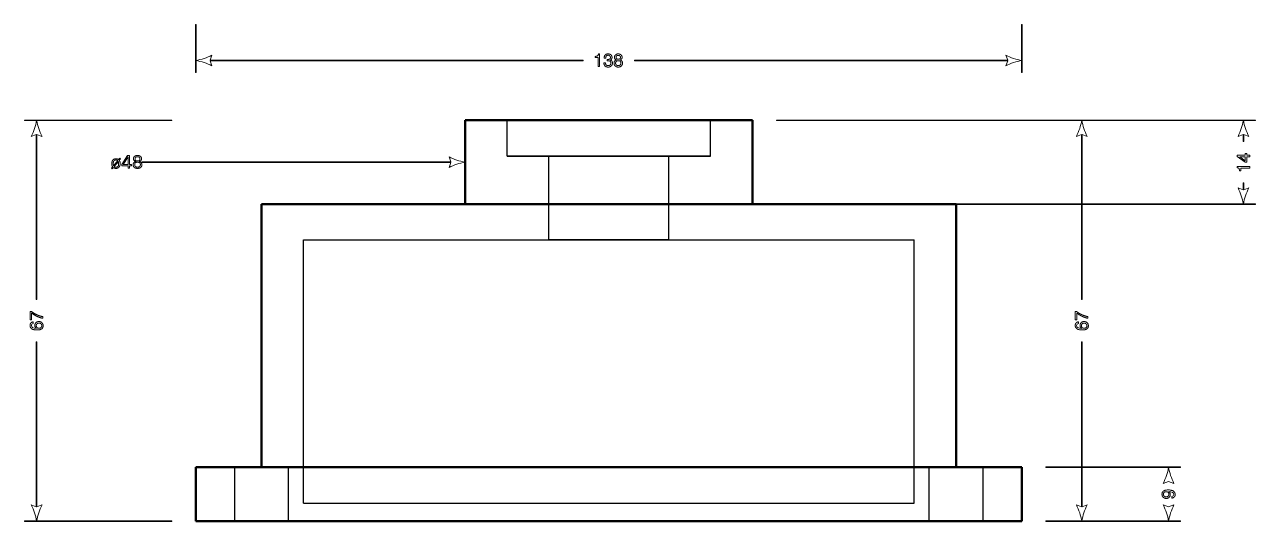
# Model space of a CAD drawing. Header units: millimetres. Extents: x 41 to 831, y 11 to 584.
# Drawn here: x 40.9 to 246.5, y 205.4 to 288.5 of the extents above; entities that cross this region are included whole.
import ezdxf

# ---------------------------------------------------------------- set-up
doc = ezdxf.new("R2010")
doc.units = ezdxf.units.MM
for name, color, linetype, lineweight in [('dims', 7, 'Continuous', 5), ('hidden', 7, 'Continuous', 25), ('part', 7, 'Continuous', 50)]:
    doc.layers.add(name, color=color, linetype=linetype, lineweight=lineweight)

msp = doc.modelspace()

# ---------------------------------------------------------------- linework, layer by layer
at = {"layer": 'dims'}
for p, q in [((69.55, 288.5), (69.45, 288.5)), ((69.45, 288.5), (69.45, 280.5)), ((69.55, 280.5), (69.55, 288.5)), ((207.55, 288.5), (207.45, 288.5)), ((207.45, 288.5), (207.45, 280.5)), ((207.55, 280.5), (207.55, 288.5)), ((71.88, 282.55), (72.2, 283.4)), ((134.22, 282.55), (71.88, 282.55)), ((72.2, 281.6), (71.88, 282.45)), ((71.88, 282.45), (134.22, 282.45)), ((134.22, 282.45), (134.22, 282.55)), ((136.22, 283.18), (136.22, 282.99)), ((136.22, 282.99), (136.69, 282.99)), ((136.69, 282.99), (136.69, 281.47)), ((136.95, 283.6), (136.78, 283.6)), ((136.95, 281.47), (136.95, 283.6)), ((137.94, 282.09), (137.67, 282.09)), ((137.72, 282.91), (137.98, 282.91)), ((138.24, 282.67), (138.24, 282.45)), ((138.24, 282.45), (138.27, 282.45)), ((138.27, 282.45), (138.38, 282.45)), ((205.12, 282.55), (142.78, 282.55)), ((142.78, 282.55), (142.78, 282.45)), ((142.78, 282.45), (205.12, 282.45)), ((204.8, 283.4), (205.12, 282.55)), ((205.12, 282.45), (204.8, 281.6)), ((69.45, 280.5), (69.55, 280.5)), ((136.69, 281.47), (136.95, 281.47)), ((207.45, 280.5), (207.55, 280.5)), ((65.5, 272.55), (40.91, 272.55)), ((40.91, 272.55), (40.91, 272.45)), ((40.91, 272.45), (65.5, 272.45)), ((65.5, 272.45), (65.5, 272.55)), ((246.5, 272.55), (166.5, 272.55)), ((166.5, 272.55), (166.5, 272.45)), ((166.5, 272.45), (246.5, 272.45)), ((219.5, 272.55), (211.5, 272.55)), ((211.5, 272.55), (211.5, 272.45)), ((211.5, 272.45), (219.5, 272.45)), ((219.5, 272.45), (219.5, 272.55)), ((246.5, 272.45), (246.5, 272.55)), ((42.01, 269.8), (42.86, 270.12)), ((42.86, 270.12), (42.86, 242.55)), ((42.96, 242.55), (42.96, 270.12)), ((42.96, 270.12), (43.81, 269.8)), ((216.6, 269.8), (217.45, 270.12)), ((217.45, 270.12), (217.45, 242.55)), ((217.55, 242.55), (217.55, 270.12)), ((217.55, 270.12), (218.4, 269.8)), ((243.6, 269.8), (244.45, 270.12)), ((244.45, 270.12), (244.45, 268.96)), ((244.55, 268.96), (244.55, 270.12)), ((244.55, 270.12), (245.4, 269.8)), ((244.45, 268.96), (244.55, 268.96)), ((55.72, 265.16), (55.72, 265.38)), ((56.47, 265.77), (55.76, 264.91)), ((55.86, 264.77), (56.57, 265.63)), ((56.79, 266.16), (56.6, 265.93)), ((56.61, 265.38), (56.61, 265.16)), ((56.72, 265.81), (56.92, 266.06)), ((56.92, 266.06), (56.79, 266.16)), ((58.07, 266.59), (57.17, 265.13)), ((57.39, 265.11), (58.19, 266.39)), ((58.44, 266.59), (58.07, 266.59)), ((58.19, 266.39), (58.2, 266.39)), ((58.2, 266.39), (58.2, 265.11)), ((58.44, 265.11), (58.44, 266.59)), ((59.35, 266.03), (59.35, 266.08)), ((59.46, 265.61), (59.46, 265.58)), ((60.07, 265.58), (60.07, 265.61)), ((60.18, 266.08), (60.18, 266.03)), ((62.5, 265.55), (60.5, 265.55)), ((60.5, 265.55), (60.5, 265.45)), ((60.5, 265.45), (62.5, 265.45)), ((112.12, 265.55), (62.5, 265.55)), ((62.5, 265.55), (62.5, 265.45)), ((62.5, 265.45), (62.5, 265.55)), ((62.5, 265.45), (112.12, 265.45)), ((111.8, 266.4), (112.12, 265.55)), ((112.12, 265.45), (111.8, 264.6)), ((243.44, 266.65), (243.44, 266.45)), ((244.82, 266.65), (243.44, 266.65)), ((243.44, 266.45), (244.77, 265.49)), ((243.89, 266.38), (244.82, 266.38)), ((244.82, 265.72), (243.89, 266.38)), ((244.77, 265.49), (245.05, 265.49)), ((244.82, 266.96), (244.82, 266.65)), ((245.05, 266.96), (244.82, 266.96)), ((244.82, 266.38), (244.82, 265.72)), ((245.05, 266.65), (245.05, 266.96)), ((245.56, 266.65), (245.05, 266.65)), ((245.05, 266.38), (245.56, 266.38)), ((245.05, 265.49), (245.05, 266.38)), ((245.56, 266.38), (245.56, 266.65)), ((55.61, 264.73), (55.41, 264.48)), ((55.41, 264.48), (55.54, 264.38)), ((55.54, 264.38), (55.73, 264.61)), ((57.17, 265.13), (57.17, 264.91)), ((57.17, 264.91), (58.2, 264.91)), ((58.2, 265.11), (57.39, 265.11)), ((58.2, 264.91), (58.2, 264.5)), ((58.2, 264.5), (58.44, 264.5)), ((58.75, 265.11), (58.44, 265.11)), ((58.44, 264.91), (58.75, 264.91)), ((58.44, 264.5), (58.44, 264.91)), ((58.75, 264.91), (58.75, 265.11)), ((59.29, 265.05), (59.29, 265.12)), ((60.24, 265.12), (60.24, 265.05)), ((243.44, 264.77), (243.44, 264.6)), ((245.56, 264.77), (243.44, 264.77)), ((243.86, 264.04), (244.05, 264.04)), ((244.05, 264.51), (245.56, 264.51)), ((244.05, 264.04), (244.05, 264.51)), ((245.56, 264.51), (245.56, 264.77)), ((244.45, 260.88), (243.6, 261.2)), ((244.55, 262.04), (244.45, 262.04)), ((244.45, 262.04), (244.45, 260.88)), ((244.55, 260.88), (244.55, 262.04)), ((245.4, 261.2), (244.55, 260.88)), ((246.5, 258.55), (166.5, 258.55)), ((166.5, 258.55), (166.5, 258.45)), ((166.5, 258.45), (246.5, 258.45)), ((246.5, 258.45), (246.5, 258.55)), ((41.81, 240.55), (41.81, 239.13)), ((42.03, 240.55), (41.81, 240.55)), ((42.86, 242.55), (42.96, 242.55)), ((216.4, 240.55), (216.4, 239.13)), ((216.62, 240.55), (216.4, 240.55)), ((217.45, 242.55), (217.55, 242.55)), ((41.81, 239.13), (42.07, 239.13)), ((42.07, 239.13), (42.07, 240.28)), ((42.36, 238.55), (42.36, 238.82)), ((43.93, 239.4), (43.93, 239.69)), ((216.4, 239.13), (216.66, 239.13)), ((216.66, 239.13), (216.66, 240.28)), ((216.96, 238.55), (216.96, 238.82)), ((218.53, 239.4), (218.53, 239.69)), ((42.96, 235.45), (42.86, 235.45)), ((42.86, 235.45), (42.86, 207.88)), ((42.96, 207.88), (42.96, 235.45)), ((217.55, 235.45), (217.45, 235.45)), ((217.45, 235.45), (217.45, 207.88)), ((217.55, 207.88), (217.55, 235.45)), ((234, 214.55), (211.5, 214.55)), ((211.5, 214.55), (211.5, 214.45)), ((211.5, 214.45), (234, 214.45)), ((234, 214.45), (234, 214.55)), ((231.1, 211.8), (232, 212.14)), ((232, 212.14), (232.9, 211.8)), ((42.86, 207.88), (42.01, 208.2)), ((43.81, 208.2), (42.96, 207.88)), ((217.45, 207.88), (216.6, 208.2)), ((218.4, 208.2), (217.55, 207.88)), ((232, 207.86), (231.1, 208.2)), ((232.9, 208.2), (232, 207.86)), ((232.54, 209.6), (232.54, 209.34)), ((65.5, 205.55), (40.91, 205.55)), ((40.91, 205.55), (40.91, 205.45)), ((40.91, 205.45), (65.5, 205.45)), ((65.5, 205.45), (65.5, 205.55)), ((219.5, 205.55), (211.5, 205.55)), ((211.5, 205.55), (211.5, 205.45)), ((234, 205.55), (211.5, 205.55)), ((211.5, 205.55), (211.5, 205.45)), ((211.5, 205.45), (219.5, 205.45)), ((211.5, 205.45), (234, 205.45)), ((219.5, 205.45), (219.5, 205.55)), ((234, 205.45), (234, 205.55))]:
    msp.add_line(p, q, dxfattribs=at)
for centre, start, end in [((68, 291.5), -80.5377, -62.5924), ((68, 273.5), 62.5924, 80.5377), ((209, 291.5), -117.4076, -99.4623), ((209, 273.5), 99.4623, 117.4076), ((33.91, 274), -27.4076, -9.4623), ((51.91, 274), -170.5377, -152.5924), ((208.5, 274), -27.4076, -9.4623), ((226.5, 274), -170.5377, -152.5924), ((235.5, 274), -27.4076, -9.4623), ((253.5, 274), -170.5377, -152.5924), ((116, 274.5), -117.4076, -99.4623), ((116, 256.5), 99.4623, 117.4076), ((235.5, 257), 9.4623, 27.4076), ((253.5, 257), 152.5924, 170.5377), ((223, 216), -27.4076, -9.4623), ((241, 216), -170.5377, -152.5924), ((33.91, 204), 9.4623, 27.4076), ((51.91, 204), 152.5924, 170.5377), ((208.5, 204), 9.4623, 27.4076), ((226.5, 204), 152.5924, 170.5377), ((223, 204), 9.4623, 27.4076), ((241, 204), 152.5924, 170.5377)]:
    msp.add_arc(centre, 9.12, start, end, dxfattribs=at)
for points, degree, knots in [([(136.78, 283.6), (136.71, 283.35), (136.61, 283.28), (136.52, 283.21), (136.22, 283.18)], 2, [0, 0, 0, 1, 1, 2, 2, 2]), ([(137.67, 282.09), (137.72, 281.4), (138.38, 281.4), (138.7, 281.4), (138.9, 281.58), (139.1, 281.76), (139.1, 282.07), (139.1, 282.27), (139.01, 282.39), (138.93, 282.51), (138.74, 282.57)], 2, [0, 0, 0, 1, 1, 1.500007, 1.500007, 2.000015, 2.000015, 2.336635, 2.336635, 2.673256, 2.673256, 2.673256]), ([(138.74, 282.57), (139.03, 282.69), (139.03, 283.01), (139.03, 283.29), (138.86, 283.44), (138.69, 283.6), (138.38, 283.6), (137.73, 283.6), (137.72, 282.91)], 2, [0, 0, 0, 1, 1, 1.842576, 1.842576, 2.685153, 2.685153, 4.495469, 4.495469, 4.495469]), ([(138.38, 282.45), (138.83, 282.45), (138.83, 282.06), (138.83, 281.86), (138.71, 281.75), (138.59, 281.64), (138.38, 281.64), (138.17, 281.64), (138.06, 281.75), (137.95, 281.86), (137.94, 282.09)], 2, [0, 0, 0, 1, 1, 1.519367, 1.519367, 2.038734, 2.038734, 2.580692, 2.580692, 3.12265, 3.12265, 3.12265]), ([(137.98, 282.91), (137.99, 283.12), (138.07, 283.24), (138.16, 283.37), (138.39, 283.37), (138.56, 283.37), (138.66, 283.27), (138.76, 283.17), (138.76, 283), (138.76, 282.81), (138.64, 282.74), (138.53, 282.68), (138.24, 282.67)], 2, [0, 0, 0, 1, 1, 2, 2, 2.763182, 2.763182, 3.526363, 3.526363, 4.412209, 4.412209, 5.298055, 5.298055, 5.298055]), ([(139.72, 282.59), (139.36, 282.42), (139.36, 282.06), (139.36, 281.77), (139.56, 281.59), (139.76, 281.4), (140.07, 281.4), (140.39, 281.4), (140.58, 281.58), (140.78, 281.77), (140.78, 282.06), (140.78, 282.42), (140.42, 282.59)], 2, [0, 0, 0, 1, 1, 1.822014, 1.822014, 2.644028, 2.644028, 3.466041, 3.466041, 4.288055, 4.288055, 5.296524, 5.296524, 5.296524]), ([(140.42, 282.59), (140.58, 282.69), (140.65, 282.78), (140.71, 282.88), (140.71, 283.03), (140.71, 283.28), (140.53, 283.44), (140.35, 283.6), (140.07, 283.6), (139.79, 283.6), (139.61, 283.44), (139.43, 283.28), (139.43, 283.03), (139.43, 282.88), (139.49, 282.79), (139.56, 282.69), (139.72, 282.59)], 2, [0, 0, 0, 1, 1, 2, 2, 3.660026, 3.660026, 5.320052, 5.320052, 6.980078, 6.980078, 8.640104, 8.640104, 9.620117, 9.620117, 10.60013, 10.60013, 10.60013]), ([(140.39, 282.36), (140.51, 282.24), (140.51, 282.06), (140.51, 281.87), (140.39, 281.75), (140.27, 281.64), (140.06, 281.64), (139.87, 281.64), (139.75, 281.75), (139.63, 281.87), (139.63, 282.06), (139.63, 282.24), (139.75, 282.36), (139.87, 282.47), (140.07, 282.47), (140.27, 282.47), (140.39, 282.36)], 2, [0, 0, 0, 1, 1, 2.016171, 2.016171, 3.032343, 3.032343, 4.0182, 4.0182, 5.004057, 5.004057, 5.989914, 5.989914, 6.975771, 6.975771, 7.961628, 7.961628, 7.961628]), ([(140.34, 283.27), (140.44, 283.18), (140.44, 283.03), (140.44, 282.88), (140.34, 282.78), (140.24, 282.7), (140.07, 282.7), (139.9, 282.7), (139.8, 282.79), (139.7, 282.88), (139.7, 283.03), (139.7, 283.18), (139.8, 283.27), (139.9, 283.36), (140.07, 283.36), (140.24, 283.36), (140.34, 283.27)], 2, [0, 0, 0, 1, 1, 1.961563, 1.961563, 2.923125, 2.923125, 3.902159, 3.902159, 4.881193, 4.881193, 5.879795, 5.879795, 6.878397, 6.878397, 7.876999, 7.876999, 7.876999]), ([(243.44, 264.6), (243.68, 264.53), (243.75, 264.44), (243.82, 264.35), (243.86, 264.04)], 2, [0, 0, 0, 1, 1, 2, 2, 2]), ([(43.93, 239.69), (43.42, 239.77), (42.97, 239.98), (42.51, 240.19), (42.03, 240.55)], 2, [0, 0, 0, 1, 1, 2, 2, 2]), ([(218.53, 239.69), (218.02, 239.77), (217.56, 239.98), (217.1, 240.19), (216.62, 240.55)], 2, [0, 0, 0, 1, 1, 2, 2, 2]), ([(42.36, 238.82), (42.1, 238.78), (41.95, 238.62), (41.81, 238.46), (41.81, 238.21), (41.81, 238.11), (41.83, 238.01), (41.86, 237.92), (41.93, 237.81), (42.01, 237.71), (42.13, 237.63), (42.25, 237.55), (42.47, 237.5), (42.68, 237.45), (42.97, 237.45), (44, 237.45), (44, 238.16), (44, 238.47), (43.8, 238.66), (43.6, 238.86), (43.29, 238.86), (42.99, 238.86), (42.8, 238.68), (42.61, 238.49), (42.61, 238.21), (42.61, 237.89), (42.85, 237.72)], 2, [0, 0, 0, 1, 1, 2, 2, 2.432085, 2.432085, 2.86417, 2.86417, 3.296255, 3.296255, 3.728339, 3.728339, 4.160424, 4.160424, 5.75092, 5.75092, 6.42588, 6.42588, 7.10084, 7.10084, 7.74335, 7.74335, 8.385859, 8.385859, 9.096002, 9.096002, 9.096002]), ([(42.85, 237.72), (42.33, 237.72), (42.04, 237.89), (42.04, 238.19), (42.04, 238.38), (42.16, 238.51), (42.36, 238.55)], 3, [0, 0, 0, 0, 2, 2, 2, 3.21052, 3.21052, 3.21052, 3.21052]), ([(42.07, 240.28), (42.61, 239.9), (43.01, 239.71), (43.41, 239.52), (43.93, 239.4)], 2, [0, 0, 0, 1, 1, 2, 2, 2]), ([(42.85, 238.18), (42.85, 238.37), (42.97, 238.48), (43.09, 238.59), (43.31, 238.59), (43.51, 238.59), (43.64, 238.47), (43.77, 238.35), (43.77, 238.17), (43.77, 237.98), (43.63, 237.86), (43.5, 237.74), (43.29, 237.74), (43.09, 237.74), (42.97, 237.86), (42.85, 237.98), (42.85, 238.18)], 2, [0, 0, 0, 1, 1, 2, 2, 2.943698, 2.943698, 3.887396, 3.887396, 4.846504, 4.846504, 5.805611, 5.805611, 6.736483, 6.736483, 7.667354, 7.667354, 7.667354]), ([(216.96, 238.82), (216.7, 238.78), (216.55, 238.62), (216.4, 238.46), (216.4, 238.21), (216.4, 238.11), (216.43, 238.01), (216.45, 237.92), (216.53, 237.81), (216.6, 237.71), (216.73, 237.63), (216.85, 237.55), (217.06, 237.5), (217.28, 237.45), (217.56, 237.45), (218.6, 237.45), (218.6, 238.16), (218.6, 238.47), (218.4, 238.66), (218.19, 238.86), (217.88, 238.86), (217.58, 238.86), (217.4, 238.68), (217.21, 238.49), (217.21, 238.21), (217.21, 237.89), (217.44, 237.72)], 2, [0, 0, 0, 1, 1, 2, 2, 2.432085, 2.432085, 2.86417, 2.86417, 3.296255, 3.296255, 3.728339, 3.728339, 4.160424, 4.160424, 5.75092, 5.75092, 6.42588, 6.42588, 7.10084, 7.10084, 7.74335, 7.74335, 8.385859, 8.385859, 9.096002, 9.096002, 9.096002]), ([(217.44, 237.72), (216.93, 237.72), (216.63, 237.89), (216.64, 238.19), (216.63, 238.38), (216.75, 238.51), (216.96, 238.55)], 3, [0, 0, 0, 0, 2, 2, 2, 3.21052, 3.21052, 3.21052, 3.21052]), ([(216.66, 240.28), (217.21, 239.9), (217.6, 239.71), (218, 239.52), (218.53, 239.4)], 2, [0, 0, 0, 1, 1, 2, 2, 2]), ([(217.44, 238.18), (217.44, 238.37), (217.56, 238.48), (217.69, 238.59), (217.9, 238.59), (218.1, 238.59), (218.23, 238.47), (218.36, 238.35), (218.36, 238.17), (218.36, 237.98), (218.23, 237.86), (218.09, 237.74), (217.89, 237.74), (217.69, 237.74), (217.56, 237.86), (217.44, 237.98), (217.44, 238.18)], 2, [0, 0, 0, 1, 1, 2, 2, 2.943698, 2.943698, 3.887396, 3.887396, 4.846504, 4.846504, 5.805611, 5.805611, 6.736483, 6.736483, 7.667354, 7.667354, 7.667354]), ([(232.54, 209.34), (232.8, 209.38), (232.95, 209.54), (233.1, 209.7), (233.1, 209.94), (233.1, 210.05), (233.07, 210.14), (233.05, 210.24), (232.97, 210.34), (232.9, 210.45), (232.77, 210.53), (232.65, 210.6), (232.44, 210.66), (232.22, 210.71), (231.94, 210.71), (230.9, 210.71), (230.9, 209.99), (230.9, 209.69), (231.1, 209.49), (231.31, 209.29), (231.62, 209.29), (231.92, 209.29), (232.1, 209.48), (232.29, 209.66), (232.29, 209.95), (232.29, 210.24), (232.06, 210.43)], 2, [0, 0, 0, 1, 1, 2, 2, 2.432102, 2.432102, 2.864204, 2.864204, 3.296307, 3.296307, 3.728409, 3.728409, 4.160511, 4.160511, 5.751001, 5.751001, 6.423127, 6.423127, 7.095252, 7.095252, 7.735064, 7.735064, 8.374876, 8.374876, 9.014689, 9.014689, 9.014689]), ([(231.13, 209.99), (231.13, 210.17), (231.27, 210.3), (231.41, 210.42), (231.61, 210.42), (231.81, 210.42), (231.93, 210.29), (232.06, 210.17), (232.06, 209.98), (232.06, 209.79), (231.94, 209.67), (231.81, 209.56), (231.6, 209.56), (231.4, 209.56), (231.26, 209.68), (231.13, 209.8), (231.13, 209.99)], 2, [0, 0, 0, 1, 1, 2, 2, 2.94202, 2.94202, 3.88404, 3.88404, 4.82606, 4.82606, 5.76808, 5.76808, 6.657063, 6.657063, 7.546046, 7.546046, 7.546046]), ([(232.06, 210.43), (232.57, 210.43), (232.87, 210.26), (232.86, 209.96), (232.87, 209.78), (232.75, 209.64), (232.54, 209.6)], 3, [0, 0, 0, 0, 2, 2, 2, 3.21052, 3.21052, 3.21052, 3.21052])]:
    msp.add_open_spline(points, degree=degree, knots=knots, dxfattribs=at)
for points in [[(55.46, 265.27), (55.46, 265.45), (55.51, 265.6)], [(55.5, 264.97), (55.46, 265.11), (55.46, 265.27)], [(55.51, 265.6), (55.56, 265.75), (55.65, 265.86)], [(55.65, 265.86), (55.74, 265.97), (55.87, 266.02)], [(55.84, 265.75), (55.72, 265.63), (55.72, 265.38)], [(56.16, 265.87), (55.96, 265.87), (55.84, 265.75)], [(55.87, 266.02), (56, 266.08), (56.16, 266.08)], [(56.16, 266.08), (56.3, 266.08), (56.4, 266.04)], [(56.47, 265.77), (56.36, 265.87), (56.16, 265.87)], [(56.4, 266.04), (56.51, 266), (56.6, 265.93)], [(56.61, 265.38), (56.61, 265.53), (56.57, 265.63)], [(56.72, 265.81), (56.79, 265.7), (56.83, 265.57)], [(56.87, 265.27), (56.87, 265.08), (56.82, 264.93)], [(56.83, 265.57), (56.87, 265.43), (56.87, 265.27)], [(59.03, 265.06), (59.03, 265.28), (59.15, 265.41)], [(59.09, 266.1), (59.09, 266.34), (59.27, 266.48)], [(59.19, 265.79), (59.09, 265.92), (59.09, 266.1)], [(59.15, 265.41), (59.26, 265.53), (59.46, 265.58)], [(59.46, 265.61), (59.29, 265.67), (59.19, 265.79)], [(59.27, 266.48), (59.45, 266.62), (59.76, 266.62)], [(59.42, 265.4), (59.29, 265.3), (59.29, 265.12)], [(59.46, 266.33), (59.35, 266.24), (59.35, 266.08)], [(59.35, 266.03), (59.35, 265.87), (59.45, 265.79)], [(59.76, 265.49), (59.54, 265.49), (59.42, 265.4)], [(59.45, 265.79), (59.56, 265.7), (59.76, 265.7)], [(59.76, 266.41), (59.57, 266.41), (59.46, 266.33)], [(59.76, 266.62), (60.08, 266.62), (60.26, 266.48)], [(60.07, 266.33), (59.96, 266.41), (59.76, 266.41)], [(59.76, 265.7), (59.97, 265.7), (60.08, 265.79)], [(60.11, 265.4), (59.99, 265.49), (59.76, 265.49)], [(60.18, 266.08), (60.18, 266.24), (60.07, 266.33)], [(60.34, 265.79), (60.24, 265.67), (60.07, 265.61)], [(60.07, 265.58), (60.27, 265.53), (60.38, 265.41)], [(60.08, 265.79), (60.18, 265.87), (60.18, 266.03)], [(60.24, 265.12), (60.24, 265.3), (60.11, 265.4)], [(60.26, 266.48), (60.44, 266.34), (60.44, 266.1)], [(60.44, 266.1), (60.44, 265.92), (60.34, 265.79)], [(60.38, 265.41), (60.5, 265.28), (60.5, 265.06)], [(55.61, 264.73), (55.54, 264.83), (55.5, 264.97)], [(55.72, 265.16), (55.72, 265.01), (55.76, 264.91)], [(55.92, 264.5), (55.82, 264.54), (55.73, 264.61)], [(55.86, 264.77), (55.97, 264.67), (56.16, 264.67)], [(56.16, 264.46), (56.03, 264.46), (55.92, 264.5)], [(56.16, 264.67), (56.37, 264.67), (56.49, 264.79)], [(56.46, 264.52), (56.33, 264.46), (56.16, 264.46)], [(56.68, 264.68), (56.59, 264.57), (56.46, 264.52)], [(56.49, 264.79), (56.61, 264.91), (56.61, 265.16)], [(56.82, 264.93), (56.77, 264.79), (56.68, 264.68)], [(59.08, 264.83), (59.03, 264.94), (59.03, 265.06)], [(59.21, 264.63), (59.12, 264.71), (59.08, 264.83)], [(59.44, 264.51), (59.31, 264.55), (59.21, 264.63)], [(59.29, 265.05), (59.29, 264.87), (59.42, 264.77)], [(59.42, 264.77), (59.54, 264.67), (59.76, 264.67)], [(59.76, 264.46), (59.58, 264.46), (59.44, 264.51)], [(59.76, 264.67), (59.99, 264.67), (60.11, 264.77)], [(60.08, 264.51), (59.95, 264.46), (59.76, 264.46)], [(60.31, 264.63), (60.22, 264.55), (60.08, 264.51)], [(60.11, 264.77), (60.24, 264.87), (60.24, 265.05)], [(60.45, 264.83), (60.41, 264.71), (60.31, 264.63)], [(60.5, 265.06), (60.5, 264.94), (60.45, 264.83)]]:
    msp.add_open_spline(points, degree=2, dxfattribs=at)
at = {"layer": 'hidden'}
for p, q in [((121.5, 266.5), (121.5, 272.5)), ((155.5, 266.5), (155.5, 272.5)), ((128.5, 252.5), (128.5, 266.5)), ((148.5, 252.5), (148.5, 266.5)), ((80.5, 258.5), (196.5, 258.5)), ((80.5, 214.5), (80.5, 258.5)), ((196.5, 214.5), (196.5, 258.5)), ((87.5, 252.5), (189.5, 252.5)), ((87.5, 252.5), (189.5, 252.5)), ((87.5, 208.5), (87.5, 252.5)), ((87.5, 208.5), (87.5, 252.5)), ((189.5, 208.5), (189.5, 252.5)), ((189.5, 208.5), (189.5, 252.5)), ((69.5, 205.5), (69.5, 214.5)), ((69.5, 214.5), (207.5, 214.5)), ((76, 205.5), (76, 214.5)), ((76, 205.5), (76, 214.5)), ((80.5, 214.5), (85, 214.5)), ((80.5, 214.5), (85, 214.5)), ((85, 214.5), (192, 214.5)), ((85, 214.5), (192, 214.5)), ((85, 205.5), (85, 214.5)), ((85, 205.5), (85, 214.5)), ((192, 214.5), (196.5, 214.5)), ((192, 214.5), (196.5, 214.5)), ((192, 205.5), (192, 214.5)), ((192, 205.5), (192, 214.5)), ((201, 205.5), (201, 214.5)), ((201, 205.5), (201, 214.5)), ((207.5, 205.5), (207.5, 214.5)), ((87.5, 208.5), (189.5, 208.5)), ((87.5, 208.5), (189.5, 208.5)), ((69.5, 205.5), (207.5, 205.5))]:
    msp.add_line(p, q, dxfattribs=at)
for points in [[(162.5, 272.5), (161.9, 272.5), (160.12, 272.5), (157.26, 272.5), (153.46, 272.5), (148.91, 272.5), (143.84, 272.5), (138.5, 272.5), (133.16, 272.5), (128.09, 272.5), (123.54, 272.5), (119.74, 272.5), (116.88, 272.5), (115.1, 272.5), (114.5, 272.5)], [(155.5, 272.5), (155.07, 272.5), (153.82, 272.5), (151.79, 272.5), (149.1, 272.5), (145.88, 272.5), (142.28, 272.5), (138.5, 272.5), (134.72, 272.5), (131.12, 272.5), (127.9, 272.5), (125.21, 272.5), (123.18, 272.5), (121.93, 272.5), (121.5, 272.5)], [(121.5, 272.5), (121.93, 272.5), (123.18, 272.5), (125.21, 272.5), (127.9, 272.5), (131.12, 272.5), (134.72, 272.5), (138.5, 272.5), (142.28, 272.5), (145.88, 272.5), (149.1, 272.5), (151.79, 272.5), (153.82, 272.5), (155.07, 272.5), (155.5, 272.5)], [(155.5, 266.5), (155.07, 266.5), (153.82, 266.5), (151.79, 266.5), (149.1, 266.5), (145.88, 266.5), (142.28, 266.5), (138.5, 266.5), (134.72, 266.5), (131.12, 266.5), (127.9, 266.5), (125.21, 266.5), (123.18, 266.5), (121.93, 266.5), (121.5, 266.5)], [(121.5, 266.5), (121.93, 266.5), (123.18, 266.5), (125.21, 266.5), (127.9, 266.5), (131.12, 266.5), (134.72, 266.5), (138.5, 266.5), (142.28, 266.5), (145.88, 266.5), (149.1, 266.5), (151.79, 266.5), (153.82, 266.5), (155.07, 266.5), (155.5, 266.5)], [(148.5, 266.5), (148.25, 266.5), (147.51, 266.5), (146.32, 266.5), (144.73, 266.5), (142.84, 266.5), (140.73, 266.5), (138.5, 266.5), (136.27, 266.5), (134.16, 266.5), (132.27, 266.5), (130.68, 266.5), (129.49, 266.5), (128.75, 266.5), (128.5, 266.5)], [(128.5, 266.5), (128.75, 266.5), (129.49, 266.5), (130.68, 266.5), (132.27, 266.5), (134.16, 266.5), (136.27, 266.5), (138.5, 266.5), (140.73, 266.5), (142.84, 266.5), (144.73, 266.5), (146.32, 266.5), (147.51, 266.5), (148.25, 266.5), (148.5, 266.5)], [(162.5, 258.5), (161.9, 258.5), (160.12, 258.5), (157.26, 258.5), (153.46, 258.5), (148.91, 258.5), (143.84, 258.5), (138.5, 258.5), (133.16, 258.5), (128.09, 258.5), (123.54, 258.5), (119.74, 258.5), (116.88, 258.5), (115.1, 258.5), (114.5, 258.5)], [(114.5, 258.5), (115.1, 258.5), (116.88, 258.5), (119.74, 258.5), (123.54, 258.5), (128.09, 258.5), (133.16, 258.5), (138.5, 258.5), (143.84, 258.5), (148.91, 258.5), (153.46, 258.5), (157.26, 258.5), (160.12, 258.5), (161.9, 258.5), (162.5, 258.5)], [(148.5, 252.5), (148.25, 252.5), (147.51, 252.5), (146.32, 252.5), (144.73, 252.5), (142.84, 252.5), (140.73, 252.5), (138.5, 252.5), (136.27, 252.5), (134.16, 252.5), (132.27, 252.5), (130.68, 252.5), (129.49, 252.5), (128.75, 252.5), (128.5, 252.5)], [(128.5, 252.5), (128.75, 252.5), (129.49, 252.5), (130.68, 252.5), (132.27, 252.5), (134.16, 252.5), (136.27, 252.5), (138.5, 252.5), (140.73, 252.5), (142.84, 252.5), (144.73, 252.5), (146.32, 252.5), (147.51, 252.5), (148.25, 252.5), (148.5, 252.5)], [(76, 214.5), (76.11, 214.5), (76.45, 214.5), (76.98, 214.5), (77.69, 214.5), (78.55, 214.5), (79.5, 214.5), (80.5, 214.5), (81.5, 214.5), (82.45, 214.5), (83.31, 214.5), (84.02, 214.5), (84.55, 214.5), (84.89, 214.5), (85, 214.5)], [(85, 214.5), (84.89, 214.5), (84.55, 214.5), (84.02, 214.5), (83.31, 214.5), (82.45, 214.5), (81.5, 214.5), (80.5, 214.5), (79.5, 214.5), (78.55, 214.5), (77.69, 214.5), (76.98, 214.5), (76.45, 214.5), (76.11, 214.5), (76, 214.5)], [(192, 214.5), (192.11, 214.5), (192.45, 214.5), (192.98, 214.5), (193.69, 214.5), (194.55, 214.5), (195.5, 214.5), (196.5, 214.5), (197.5, 214.5), (198.45, 214.5), (199.31, 214.5), (200.02, 214.5), (200.55, 214.5), (200.89, 214.5), (201, 214.5)], [(201, 214.5), (200.89, 214.5), (200.55, 214.5), (200.02, 214.5), (199.31, 214.5), (198.45, 214.5), (197.5, 214.5), (196.5, 214.5), (195.5, 214.5), (194.55, 214.5), (193.69, 214.5), (192.98, 214.5), (192.45, 214.5), (192.11, 214.5), (192, 214.5)], [(85, 205.5), (84.89, 205.5), (84.55, 205.5), (84.02, 205.5), (83.31, 205.5), (82.45, 205.5), (81.5, 205.5), (80.5, 205.5), (79.5, 205.5), (78.55, 205.5), (77.69, 205.5), (76.98, 205.5), (76.45, 205.5), (76.11, 205.5), (76, 205.5)], [(76, 205.5), (76.11, 205.5), (76.45, 205.5), (76.98, 205.5), (77.69, 205.5), (78.55, 205.5), (79.5, 205.5), (80.5, 205.5), (81.5, 205.5), (82.45, 205.5), (83.31, 205.5), (84.02, 205.5), (84.55, 205.5), (84.89, 205.5), (85, 205.5)], [(85, 205.5), (84.89, 205.5), (84.55, 205.5), (84.02, 205.5), (83.31, 205.5), (82.45, 205.5), (81.5, 205.5), (80.5, 205.5), (79.5, 205.5), (78.55, 205.5), (77.69, 205.5), (76.98, 205.5), (76.45, 205.5), (76.11, 205.5), (76, 205.5)], [(76, 205.5), (76.11, 205.5), (76.45, 205.5), (76.98, 205.5), (77.69, 205.5), (78.55, 205.5), (79.5, 205.5), (80.5, 205.5), (81.5, 205.5), (82.45, 205.5), (83.31, 205.5), (84.02, 205.5), (84.55, 205.5), (84.89, 205.5), (85, 205.5)], [(201, 205.5), (200.89, 205.5), (200.55, 205.5), (200.02, 205.5), (199.31, 205.5), (198.45, 205.5), (197.5, 205.5), (196.5, 205.5), (195.5, 205.5), (194.55, 205.5), (193.69, 205.5), (192.98, 205.5), (192.45, 205.5), (192.11, 205.5), (192, 205.5)], [(192, 205.5), (192.11, 205.5), (192.45, 205.5), (192.98, 205.5), (193.69, 205.5), (194.55, 205.5), (195.5, 205.5), (196.5, 205.5), (197.5, 205.5), (198.45, 205.5), (199.31, 205.5), (200.02, 205.5), (200.55, 205.5), (200.89, 205.5), (201, 205.5)], [(201, 205.5), (200.89, 205.5), (200.55, 205.5), (200.02, 205.5), (199.31, 205.5), (198.45, 205.5), (197.5, 205.5), (196.5, 205.5), (195.5, 205.5), (194.55, 205.5), (193.69, 205.5), (192.98, 205.5), (192.45, 205.5), (192.11, 205.5), (192, 205.5)], [(192, 205.5), (192.11, 205.5), (192.45, 205.5), (192.98, 205.5), (193.69, 205.5), (194.55, 205.5), (195.5, 205.5), (196.5, 205.5), (197.5, 205.5), (198.45, 205.5), (199.31, 205.5), (200.02, 205.5), (200.55, 205.5), (200.89, 205.5), (201, 205.5)]]:
    msp.add_open_spline(points, degree=1, dxfattribs=at)
for points, knots in [([(80.5, 214.5), (79.99, 214.5), (79.5, 214.5), (79.26, 214.5), (79.01, 214.5), (78.78, 214.5), (78.55, 214.5), (78.33, 214.5), (78.11, 214.5), (77.9, 214.5), (77.69, 214.5), (77.51, 214.5), (77.32, 214.5), (77.15, 214.5), (76.98, 214.5), (76.84, 214.5), (76.69, 214.5), (76.57, 214.5), (76.45, 214.5), (76.35, 214.5), (76.25, 214.5), (76.18, 214.5), (76.11, 214.5), (76.07, 214.5), (76.03, 214.5), (76.01, 214.5), (76, 214.5)], [0, 0, 0, 0.142857, 0.142857, 0.214286, 0.214286, 0.285714, 0.285714, 0.357143, 0.357143, 0.428571, 0.428571, 0.5, 0.5, 0.571429, 0.571429, 0.642857, 0.642857, 0.714286, 0.714286, 0.785714, 0.785714, 0.857143, 0.857143, 0.928571, 0.928571, 1, 1, 1]), ([(76, 214.5), (76.01, 214.5), (76.03, 214.5), (76.07, 214.5), (76.11, 214.5), (76.18, 214.5), (76.25, 214.5), (76.35, 214.5), (76.45, 214.5), (76.57, 214.5), (76.69, 214.5), (76.84, 214.5), (76.98, 214.5), (77.15, 214.5), (77.32, 214.5), (77.51, 214.5), (77.69, 214.5), (77.9, 214.5), (78.11, 214.5), (78.33, 214.5), (78.55, 214.5), (78.78, 214.5), (79.01, 214.5), (79.26, 214.5), (79.5, 214.5), (79.99, 214.5), (80.5, 214.5)], [0, 0, 0, 0.071429, 0.071429, 0.142857, 0.142857, 0.214286, 0.214286, 0.285714, 0.285714, 0.357143, 0.357143, 0.428571, 0.428571, 0.5, 0.5, 0.571429, 0.571429, 0.642857, 0.642857, 0.714286, 0.714286, 0.785714, 0.785714, 0.857143, 0.857143, 1, 1, 1]), ([(85, 214.5), (84.99, 214.5), (84.97, 214.5), (84.93, 214.5), (84.89, 214.5), (84.82, 214.5), (84.75, 214.5), (84.65, 214.5), (84.55, 214.5), (84.43, 214.5), (84.31, 214.5), (84.16, 214.5), (84.02, 214.5), (83.85, 214.5), (83.68, 214.5), (83.49, 214.5), (83.31, 214.5), (83.1, 214.5), (82.89, 214.5), (82.67, 214.5), (82.45, 214.5), (82.22, 214.5), (81.99, 214.5), (81.74, 214.5), (81.5, 214.5), (81.01, 214.5), (80.5, 214.5)], [0, 0, 0, 0.1122, 0.1122, 0.224399, 0.224399, 0.336599, 0.336599, 0.448799, 0.448799, 0.560999, 0.560999, 0.673198, 0.673198, 0.785398, 0.785398, 0.897598, 0.897598, 1.009798, 1.009798, 1.121997, 1.121997, 1.234197, 1.234197, 1.346397, 1.346397, 1.570796, 1.570796, 1.570796]), ([(80.5, 214.5), (81.01, 214.5), (81.5, 214.5), (81.74, 214.5), (81.99, 214.5), (82.22, 214.5), (82.45, 214.5), (82.67, 214.5), (82.89, 214.5), (83.1, 214.5), (83.31, 214.5), (83.49, 214.5), (83.68, 214.5), (83.85, 214.5), (84.02, 214.5), (84.16, 214.5), (84.31, 214.5), (84.43, 214.5), (84.55, 214.5), (84.65, 214.5), (84.75, 214.5), (84.82, 214.5), (84.89, 214.5), (84.93, 214.5), (84.97, 214.5), (84.99, 214.5), (85, 214.5)], [0, 0, 0, 0.142857, 0.142857, 0.214286, 0.214286, 0.285714, 0.285714, 0.357143, 0.357143, 0.428571, 0.428571, 0.5, 0.5, 0.571429, 0.571429, 0.642857, 0.642857, 0.714286, 0.714286, 0.785714, 0.785714, 0.857143, 0.857143, 0.928571, 0.928571, 1, 1, 1]), ([(196.5, 214.5), (195.99, 214.5), (195.5, 214.5), (195.26, 214.5), (195.01, 214.5), (194.78, 214.5), (194.55, 214.5), (194.33, 214.5), (194.11, 214.5), (193.9, 214.5), (193.69, 214.5), (193.51, 214.5), (193.32, 214.5), (193.15, 214.5), (192.98, 214.5), (192.84, 214.5), (192.69, 214.5), (192.57, 214.5), (192.45, 214.5), (192.35, 214.5), (192.25, 214.5), (192.18, 214.5), (192.11, 214.5), (192.07, 214.5), (192.03, 214.5), (192.01, 214.5), (192, 214.5)], [0, 0, 0, 0.142857, 0.142857, 0.214286, 0.214286, 0.285714, 0.285714, 0.357143, 0.357143, 0.428571, 0.428571, 0.5, 0.5, 0.571429, 0.571429, 0.642857, 0.642857, 0.714286, 0.714286, 0.785714, 0.785714, 0.857143, 0.857143, 0.928571, 0.928571, 1, 1, 1]), ([(192, 214.5), (192.01, 214.5), (192.03, 214.5), (192.07, 214.5), (192.11, 214.5), (192.18, 214.5), (192.25, 214.5), (192.35, 214.5), (192.45, 214.5), (192.57, 214.5), (192.69, 214.5), (192.84, 214.5), (192.98, 214.5), (193.15, 214.5), (193.32, 214.5), (193.51, 214.5), (193.69, 214.5), (193.9, 214.5), (194.11, 214.5), (194.33, 214.5), (194.55, 214.5), (194.78, 214.5), (195.01, 214.5), (195.26, 214.5), (195.5, 214.5), (195.99, 214.5), (196.5, 214.5)], [0, 0, 0, 0.071429, 0.071429, 0.142857, 0.142857, 0.214286, 0.214286, 0.285714, 0.285714, 0.357143, 0.357143, 0.428571, 0.428571, 0.5, 0.5, 0.571429, 0.571429, 0.642857, 0.642857, 0.714286, 0.714286, 0.785714, 0.785714, 0.857143, 0.857143, 1, 1, 1]), ([(201, 214.5), (200.99, 214.5), (200.97, 214.5), (200.93, 214.5), (200.89, 214.5), (200.82, 214.5), (200.75, 214.5), (200.65, 214.5), (200.55, 214.5), (200.43, 214.5), (200.31, 214.5), (200.16, 214.5), (200.02, 214.5), (199.85, 214.5), (199.68, 214.5), (199.49, 214.5), (199.31, 214.5), (199.1, 214.5), (198.89, 214.5), (198.67, 214.5), (198.45, 214.5), (198.22, 214.5), (197.99, 214.5), (197.74, 214.5), (197.5, 214.5), (197.01, 214.5), (196.5, 214.5)], [0, 0, 0, 0.1122, 0.1122, 0.224399, 0.224399, 0.336599, 0.336599, 0.448799, 0.448799, 0.560999, 0.560999, 0.673198, 0.673198, 0.785398, 0.785398, 0.897598, 0.897598, 1.009798, 1.009798, 1.121997, 1.121997, 1.234197, 1.234197, 1.346397, 1.346397, 1.570796, 1.570796, 1.570796]), ([(196.5, 214.5), (197.01, 214.5), (197.5, 214.5), (197.74, 214.5), (197.99, 214.5), (198.22, 214.5), (198.45, 214.5), (198.67, 214.5), (198.89, 214.5), (199.1, 214.5), (199.31, 214.5), (199.49, 214.5), (199.68, 214.5), (199.85, 214.5), (200.02, 214.5), (200.16, 214.5), (200.31, 214.5), (200.43, 214.5), (200.55, 214.5), (200.65, 214.5), (200.75, 214.5), (200.82, 214.5), (200.89, 214.5), (200.93, 214.5), (200.97, 214.5), (200.99, 214.5), (201, 214.5)], [0, 0, 0, 0.142857, 0.142857, 0.214286, 0.214286, 0.285714, 0.285714, 0.357143, 0.357143, 0.428571, 0.428571, 0.5, 0.5, 0.571429, 0.571429, 0.642857, 0.642857, 0.714286, 0.714286, 0.785714, 0.785714, 0.857143, 0.857143, 0.928571, 0.928571, 1, 1, 1])]:
    msp.add_open_spline(points, degree=2, knots=knots, dxfattribs=at)
at = {"layer": 'part'}
for p, q in [((114.5, 258.5), (114.5, 272.5)), ((162.5, 258.5), (162.5, 272.5)), ((80.5, 258.5), (196.5, 258.5)), ((80.5, 214.5), (80.5, 258.5)), ((196.5, 214.5), (196.5, 258.5)), ((69.5, 205.5), (69.5, 214.5)), ((69.5, 214.5), (207.5, 214.5)), ((207.5, 205.5), (207.5, 214.5)), ((69.5, 205.5), (207.5, 205.5))]:
    msp.add_line(p, q, dxfattribs=at)
msp.add_open_spline([(114.5, 272.5), (115.1, 272.5), (116.88, 272.5), (119.74, 272.5), (123.54, 272.5), (128.09, 272.5), (133.16, 272.5), (138.5, 272.5), (143.84, 272.5), (148.91, 272.5), (153.46, 272.5), (157.26, 272.5), (160.12, 272.5), (161.9, 272.5), (162.5, 272.5)], degree=1, dxfattribs=at)

doc.saveas('drawing.dxf')
